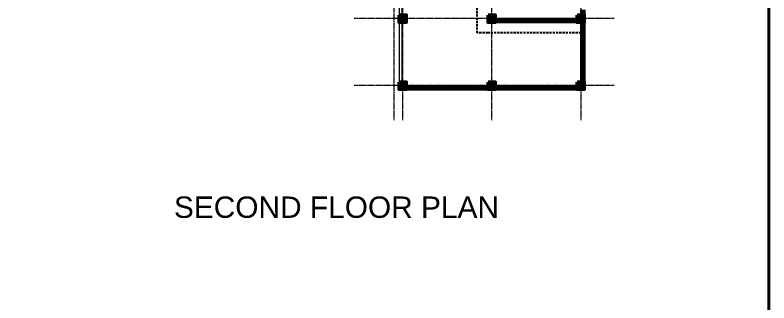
# Model space of a CAD drawing. Header units: millimetres. Extents: x 2402294 to 3337895, y 3394997 to 3969149.
# Drawn here: x 2554274 to 2617776, y 3558757 to 3583001 of the extents above; entities that cross this region are included whole.
import ezdxf

# ---------------------------------------------------------------- set-up
doc = ezdxf.new("R2010")
doc.units = ezdxf.units.MM
doc.header["$MEASUREMENT"] = 0
doc.linetypes.add('CENTER', pattern=[2, 1.25, -0.25, 0.25, -0.25])
doc.linetypes.add('DASHED', pattern=[0.75, 0.5, -0.25])
for name, color, linetype, lineweight in [('centreline', 52, 'CENTER', 5), ('Column-0.5', 14, 'Continuous', 50), ('Hatch', 9, 'Continuous', 9), ('stairs', 6, 'Continuous', 25), ('TXT', 7, 'Continuous', 25), ('WALL 0.2', 7, 'Continuous', 20), ('wall 0.4', 7, 'Continuous', 40)]:
    doc.layers.add(name, color=color, linetype=linetype, lineweight=lineweight)
doc.styles.add('ARIAL', font='arial.ttf')

# ---------------------------------------------------------------- blocks, each defined once
blk = doc.blocks.new('2ft column')
at = {"layer": 'Hatch', "ltscale": 5}
h = blk.add_hatch(color=256, dxfattribs=at)
h.dxf.hatch_style = 1
h.paths.add_polyline_path([(2207385, 4176559), (2207985, 4176559), (2207985, 4175959), (2207385, 4175959)])
at = {"layer": 'Column-0.5', "ltscale": 5}
blk.add_lwpolyline([(2207385, 4176559), (2207985, 4176559), (2207985, 4175959), (2207385, 4175959)], close=True, dxfattribs=at)
at = {"layer": 'Defpoints', "ltscale": 5}
for points in [[(2207985, 4176559), (2207385, 4175959)], [(2207985, 4175959), (2207385, 4176559)]]:
    blk.add_lwpolyline(points, dxfattribs=at)

msp = doc.modelspace()

# ---------------------------------------------------------------- linework, layer by layer
at = {"layer": 'centreline', "ltscale": 5}
for p, q in [((2586168.8, 3616459.5), (2586168.8, 3574153)), ((2586168.8, 3616459.5), (2586168.8, 3574153)), ((2586918.8, 3616459.5), (2586918.8, 3574153)), ((2586918.8, 3616459.5), (2586918.8, 3574153)), ((2594418.8, 3616459.5), (2594418.8, 3574153)), ((2594418.8, 3616459.5), (2594418.8, 3574153)), ((2601918.8, 3616459.5), (2601918.8, 3574153)), ((2601918.8, 3616459.5), (2601918.8, 3574153)), ((2604746, 3582701.3), (2582832.4, 3582701.3)), ((2604746, 3582701.3), (2582832.4, 3582701.3)), ((2604746, 3577060.3), (2582832.4, 3577060.3)), ((2604746, 3577060.3), (2582832.4, 3577060.3))]:
    msp.add_line(p, q, dxfattribs=at)
at = {"layer": 'stairs', "linetype": 'DASHED', "ltscale": 366}
msp.add_lwpolyline([(2602218.8, 3582401.3), (2602218.8, 3581501.3), (2594107.5, 3581501.3), (2593207.5, 3581501.3), (2593207.5, 3590142.2), (2558057.6, 3590142.2), (2558057.6, 3593472.9)], dxfattribs=at)
at = {"layer": 'WALL 0.2', "ltscale": 5}
for p, q in [((2586848.8, 3590531.3), (2586848.8, 3577360.3)), ((2586618.8, 3590301.3), (2586618.8, 3577360.3))]:
    msp.add_line(p, q, dxfattribs=at)
at = {"layer": 'wall 0.4', "ltscale": 5}
for p, q in [((2602218.8, 3583449.5), (2602218.8, 3577360.3)), ((2600188.8, 3582653.6), (2594718.8, 3582653.6)), ((2600418.8, 3582423.6), (2594718.8, 3582423.6)), ((2601618.8, 3582653.6), (2600188.8, 3582653.6)), ((2601618.8, 3582423.6), (2600418.8, 3582423.6)), ((2601988.8, 3582401.3), (2601988.8, 3577360.3)), ((2594118.8, 3576990.3), (2587218.8, 3576990.3)), ((2594118.8, 3576760.3), (2587218.8, 3576760.3)), ((2601618.8, 3576990.3), (2594718.8, 3576990.3)), ((2601618.8, 3576760.3), (2594718.8, 3576760.3))]:
    msp.add_line(p, q, dxfattribs=at)
msp.add_lwpolyline([(2419715.1, 3629865.1), (2617775.6, 3629865.1), (2617775.6, 3551550.1), (2419715.1, 3551550.1)], close=True, dxfattribs=at)
msp.add_lwpolyline([(2601988.8, 3583449.5), (2601988.8, 3583001.3)], dxfattribs=at)

# ---------------------------------------------------------------- block references
at = {"layer": 'Hatch'}
for p in [(379233.9, -593557.2), (379233.9, -593557.2), (386733.9, -593557.2), (386733.9, -593557.2), (394233.9, -593557.2), (394233.9, -593557.2), (379233.9, -599198.2), (379233.9, -599198.2), (386733.9, -599198.2), (386733.9, -599198.2), (394233.9, -599198.2), (394233.9, -599198.2)]:
    msp.add_blockref('2ft column', p, dxfattribs=at)

# ---------------------------------------------------------------- texts
at = {"layer": 'TXT', "color": 244, "ltscale": 20, "true_color": 0x991b1e, "insert": (2567654.7, 3566808.4), "char_height": 2100, "width": 102139.87, "attachment_point": 4, "rotation": 0.000195, "style": 'ARIAL'}
msp.add_mtext('{\\H0.85714x;SECOND FLOOR PLAN}', dxfattribs=at)

doc.saveas('drawing.dxf')
